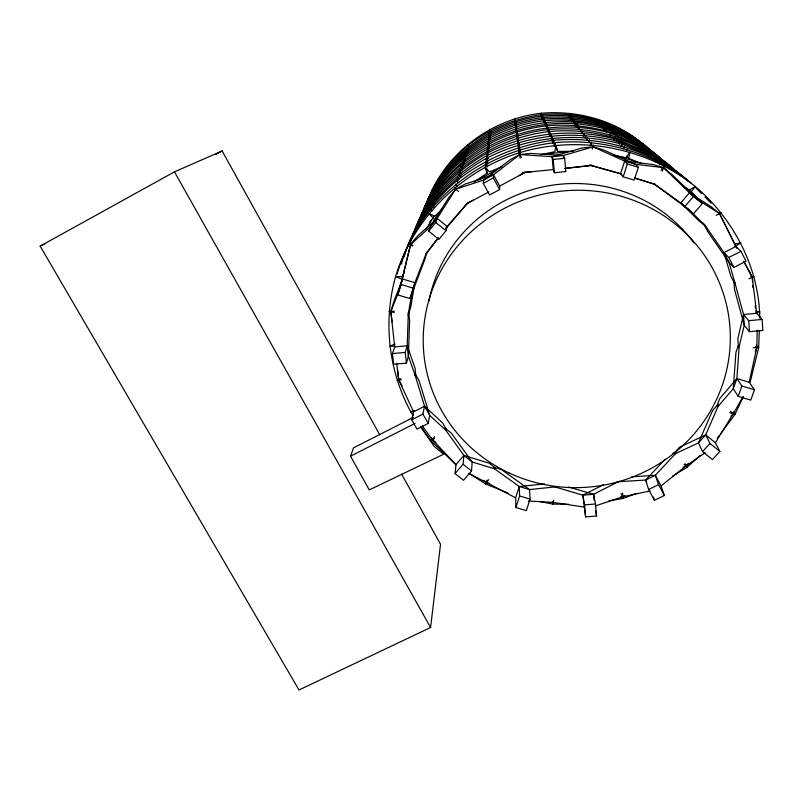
<?xml version="1.0" encoding="UTF-8"?>
<svg xmlns="http://www.w3.org/2000/svg" width="803" height="803" viewBox="0 0 803 803"><rect width="100%" height="100%" fill="white"/><g stroke="black" fill="none" stroke-linecap="round" stroke-linejoin="round"><path stroke-width="1.2" d="M519.852 154.517L510.146 159.757L483.677 180.063L483.286 183.345L489.559 194.968L499.607 189.578L499.667 186.166L493.524 174.763L465.168 184.028L455.602 189.187L483.677 180.063L493.524 174.763L519.852 154.517L521.569 157.729M753.144 347.88L756.797 347.548L757.219 330.264M415.362 376.055L408.396 356.241L407.201 345.752L408.356 312.287M759.327 330.414L758.664 347.659L750.132 382.298M759.799 318.098C759.056 267.379 733.591 219.068 695.237 186.426C646.264 147.069 579.284 134.774 519.25 152.751C461.103 171.24 413.244 218.045 395.538 276.694C382.971 321.893 388.522 371.026 410.995 412.21L413.133 415.261M499.607 189.578L493.333 177.925L493.524 174.763M495.602 468.259L489.298 463.251L463.873 455.411L456.014 464.566L455.06 473.579L463.512 480.274L471.542 470.97L472.164 461.986L451.366 433.148L445.033 428.109M717.752 406.74L733.28 388.722L736.873 378.574L739.232 345.892M617.025 141.719L617.216 139.592C573.804 127.476 526.638 132.495 486.708 153.403C446.659 175.516 417.369 213.468 403.989 257.02M619.364 144.028L619.555 141.86C575.259 129.494 527.139 134.603 486.397 155.923C457.058 172.665 432.727 196.946 416.345 226.516M621.803 146.437L621.994 144.229C576.785 131.602 527.661 136.801 486.076 158.552C446.227 180.856 415.502 217.914 402.002 261.637L401.55 264.057M455.06 473.579L463.08 464.264L463.873 455.411L445.354 429.645M604.709 129.956L604.91 127.687C530.1 105.414 444.27 146.608 419.036 221.327M606.576 131.802L606.777 129.484C537.769 108.977 459.005 141.408 425.51 205.367M610.501 135.707L610.722 133.298C538.873 112.129 457.71 145.413 422.679 211.902M545.899 126.352L546.12 124.043L546.793 126.262M546.702 128.169L546.933 125.81C590.867 121.976 637.14 135.316 669.21 166.231M547.536 130.046L547.776 127.647L548.469 129.945M548.409 131.993L548.64 129.544C591.691 125.549 635.464 138.226 669.331 165.197L671.92 167.797M549.312 134.021L549.553 131.521C593.437 127.456 638.074 140.374 672.593 167.867L674.349 169.644M550.286 135.697L550.497 133.579L551.109 135.617M551.159 138.959L551.47 135.717L552.414 138.829M552.173 141.258L552.494 137.945L553.458 141.127M553.237 143.657L553.558 140.274C601.166 135.898 649.587 149.89 687.047 179.711L689.606 182.291M554.341 146.146L554.672 142.693C603.304 138.236 652.779 152.53 691.052 182.994M540.981 115.321L541.182 113.263C579.405 109.891 619.645 121.504 647.589 148.334M541.624 116.736L541.824 114.658C579.937 111.246 619.705 122.628 648.222 148.545M542.276 118.212L542.477 116.094C579.796 112.591 617.748 123.592 647.108 146.979M542.948 119.727L543.159 117.579C583.219 114.046 625.346 126.171 654.726 154.186M543.651 121.303L543.862 119.105C584.243 115.542 626.531 127.657 656.473 155.471M544.374 122.929L544.585 120.701C583.861 117.027 623.811 128.6 654.706 153.212L657.276 155.792M545.127 124.606L545.337 122.337L546 124.515M473.981 182L487.04 173.207L486.658 168.55M379.699 434.704L222.12 150.964L174.472 171.852L40.15 246.14L298.997 689.988L430.589 627.504L440.536 544.253L401.6 474.141M542.155 118.573L542.477 116.094C496.214 121.464 453.805 149.78 431.773 190.913L433.7 191.556M542.888 119.597L543.159 117.579C496.124 123.03 453.012 151.797 430.599 193.613M543.591 121.163L543.862 119.105C487.019 125.348 435.878 166.251 419.307 221.287M544.314 122.779L544.585 120.701C495.953 126.332 451.326 156.043 428.14 199.285M545.056 124.455L545.337 122.337M545.829 126.201L546.12 124.043M546.632 127.998L546.933 125.81C485.263 132.455 430.318 177.202 412.571 236.835M547.465 129.875L547.776 127.647M548.339 131.812L548.64 129.544C487.351 136.41 430.87 179.139 411.839 238.421M549.071 134.994L549.553 131.521C495.351 137.755 445.504 170.728 419.638 218.928M550.165 135.938L550.497 133.579M552.153 140.395L552.494 137.945M553.116 143.386L553.558 140.274C518.096 144.831 484.5 158.823 456.465 181.046C428.451 204.865 409.068 236.674 397.786 271.464L397.334 273.893M554.221 145.875L554.672 142.693C494.748 149.539 439.522 185.814 410.895 239.113M408.245 314.314L411.859 292.954L414.9 282.686L426.423 252.995M427.086 251.831L424.747 259.73L409.942 298.545L397.495 294.842L400.577 284.362L402.684 279.042L414.9 282.686L410.795 306.706L408.165 315.579M400.175 287.655L402.634 276.945M400.908 378.705L398.72 379.839L413.595 411.839L411.748 419.818L417.008 429.143L428.19 423.442L429.695 415.392L419.146 380.933L415.763 374.901M641.216 163.481L628.749 158.412L629.964 151.938L626.139 157.649L612.86 155.109M428.19 423.442L422.93 414.087L424.546 406.218L414.8 374.248M738.308 345.611L735.949 352.316L733.28 388.722L738.188 396.381L750.745 400.125L754.449 389.776L749.189 382.238L756.817 347.418L755.232 351.875M399.994 288.177L410.584 244.463L412.872 245.146M399.934 288.116L410.584 244.463M734.775 282.355L743.548 314.515L737.827 338.725L738.379 346.866M739.101 346.806L744.261 325.295L743.548 314.515L756.677 313.3L762.147 319.433L762.85 330.445L749.45 331.669L744.261 325.295L734.514 289.431L733.962 281.14M553.237 501.975L552.725 504.083L539.566 501.443M485.996 481.79L485.444 483.888L507.938 493.012M458.513 191.375L455.702 189.106L448.867 197.498L430.227 226.908L428.692 231.164L438.91 239.384L445.986 230.742L447.161 226.496L468.139 202.326M656.924 162.296L657.547 160.118L656.161 161.895M394.373 311.152L390.86 311.494L394.695 346.916L392.446 353.601L393.681 364.281L406.428 363.117L408.396 356.241L409.61 320.186L408.707 312.116M647.66 154.266L648.252 152.219L617.216 139.592L616.242 141.489M394.253 312.628L390.85 311.614L393.781 301.637L402.684 279.042M574.767 124.264L575.41 122.066L574.657 124.114M576.082 126.001L576.745 123.772L576.976 126.081M577.447 127.807L578.12 125.539L577.337 127.647M578.863 129.684L579.545 127.366L578.742 129.514M580.338 131.632L581.031 129.273L580.208 131.451M581.864 133.649L582.566 131.24L581.733 133.469M583.269 136.369L584.172 133.298L583.319 135.566M585.226 137.524L585.839 135.436L584.965 137.745M586.953 139.792L587.575 137.664L586.832 139.622M588.75 142.161L589.392 139.983L589.623 142.241M590.295 145.744L591.279 142.412L591.51 144.711M409.942 298.545L414.9 282.686M568.835 116.405L569.427 114.397L569.638 116.475M569.939 117.87L570.542 115.833L570.762 117.941M571.084 119.386L571.696 117.308L571.917 119.466M572.268 120.952L572.9 118.844L572.168 120.811M573.503 122.578L574.135 120.43L574.366 122.658M406.428 363.117L405.214 352.417L407.201 345.752L394.695 346.916M493.504 467.165L501.313 469.504L529.518 489.579L530.08 499.125L526.316 510.638L515.887 507.506L515.616 497.82L486.227 482.372L486.949 480.104M592.223 149.157L592.965 146.808L603.545 149.94L635.474 164.284L663.559 167.666L662.395 171.18M515.616 497.82L519.28 486.508L544.544 483.928M592.965 146.808L624.664 161.092L635.474 164.284L638.385 167.255L634.189 180.083L623.168 176.831L620.589 173.659L624.664 161.092L652.959 164.535L663.559 167.666M515.887 507.506L519.631 495.983L519.28 486.508L494.277 468.641M623.168 176.831L627.334 163.993L624.664 161.092M553.719 500.139L552.976 502.407L528.304 501.022M428.692 231.164L435.758 222.501L437.153 218.426L455.702 189.106M716.888 406.448L719.588 398.77L736.873 378.574L749.189 382.238M420.842 427.286L434.252 446.438L443.587 454.257L369.26 489.92L350.55 456.154L353.481 447.873L413.425 417.379M738.188 396.381L741.862 386.022L736.873 378.574M729.817 412.722L733.249 413.746L734.022 411.558M425.871 229.487L434.112 216.067M569.849 117.74L570.542 115.833M575.972 125.85L576.745 123.772M588.619 141.98L589.392 139.983M590.496 144.45L591.279 142.412M592.443 147.019L593.246 144.941L593.347 147.1M397.495 294.842L399.663 289.321L390.85 311.614M409.5 244.192L410.935 240.398M416.727 227.028L418.112 223.605M420.672 218.095C429.705 190.642 444.661 165.267 466.834 146.407C488.465 129.163 514.402 118.232 541.824 114.658L542.426 116.656M425.449 206.853C441.269 156.254 488.856 119.135 541.182 113.263L541.774 115.23M404.361 272.026L402.524 276.543L395.538 276.694L401.801 279.022M674.781 453.986L698.449 442.905L705.686 434.895L718.253 405.967M663.539 168.018L664.442 165.97L661.893 168.409M743.297 396.752L734.886 414.529L720.953 433.299M626.139 151.315L627.193 149.258M603.866 129.705L604.91 127.687L632.634 138.959L657.426 155.441L661.772 159.807M605.713 131.551L606.777 129.484L635.002 140.967L660.237 157.739L665.336 162.868M609.618 135.446L610.722 133.298L640.001 145.213L666.189 162.618L670.585 167.044M613.813 139.642L614.968 137.413M618.561 143.797L619.555 141.86L651.223 154.748L679.529 173.548L683.052 177.102M620.98 146.196L621.994 144.229L654.325 157.378L683.212 176.57L687.539 180.936M623.499 148.706L624.543 146.688M733.249 413.746L743.106 396.662M718.113 404.391L712.562 410.554L698.449 442.905L702.575 451.627L712.462 459.577L719.859 451.437L715.373 442.704L733.31 413.635L730.399 411.277M596.97 122.819L598.074 121.062M598.576 124.415L599.7 122.638M429.816 222.08L431.161 220.052M486.849 481.84L485.444 483.888L469.705 473.7M432.365 438.659L430.93 440.696L456.054 464.867M699.102 199.977L691.152 191.987L695.237 186.426L689.084 190.281L683.002 186.246M717.28 438.237L719.478 435.266M425.961 253.798L437.976 237.939M438.458 237.989L425.961 253.959M445.715 228.413L447.161 226.496L437.153 218.426L417.239 236.333L410.514 244.584L412.381 246.069M646.937 153.885L648.252 152.219L675.996 170.658L681.175 175.867M649.888 156.444L651.223 154.748M652.959 159.114L654.325 157.378M659.504 164.796L660.919 162.979M628.97 138.778L630.345 137.022M641.135 149.388L642.641 147.461M643.855 151.757L645.391 149.79M618.762 129.875L620.036 128.259M622.646 133.258L623.951 131.592M437.153 218.426L430.227 226.908L410.514 244.584M468.229 202.336L445.896 228.433M456.014 464.566L432.255 439.572L434.604 436.812M661.02 170.447L663.439 167.596L671.89 174.532L702.314 203.591L693.411 213.899L680.753 202.908L653.361 183.295M705.546 226.225L699.022 220.885L680.753 202.908L689.446 192.79L711.217 206.793L719.618 213.688L698.048 199.847L689.446 192.79L663.439 167.596M684.638 206.712L693.531 196.384L702.314 203.591M468.701 473.379L486.337 482.432L488.716 479.702M674.861 452.44L679.539 447.251L705.686 434.895L715.373 442.704M684.106 464.345L686.033 465.891L688.382 463.301M730.931 416.275L733.31 413.635M702.575 451.627L709.972 443.467L705.686 434.895M617.186 481.78L645.612 480.053L655.328 475.306L675.594 453.544M631.64 476.821L655.328 475.306L661.06 485.945L664.372 495.491L654.455 500.309L648.603 489.469L645.612 480.053L665.155 459.155M442.041 209.071L435.015 216.137L428.792 213.598L433.349 218.185M412.762 410.484L410.995 412.21L414.268 410.724M699.955 455.602L687.207 467.205L672.492 476.179M719.317 214.01L721.084 212.444L718.755 213.327M661.06 485.945L686.143 465.81L684.999 463.672M432.917 439.301L430.93 440.696L420.963 426.453M686.033 465.891L705.114 452.772M399.051 379.036L397.023 380.391L399.312 379.839M734.665 246.541L740.958 242.918L734.524 244.012M215.565 154.588L222.12 150.964M499.456 186.216L525.232 172.294L518.718 175.767M483.286 183.345L493.333 177.925M473.77 199.897L466.332 203.892L488.756 192.007M716.206 215.304L719.528 213.578L737.054 248.539M413.595 411.839L424.546 406.218L442.654 422.94L446.548 429.896M734.604 283.469L730.81 276.122L723.985 252.624L735.869 246.531L740.938 251.269L746.047 261.196L733.912 267.399L729.004 262.33L707.845 231.766L703.448 223.264M411.748 419.818L422.93 414.087M705.004 225.241L723.985 252.624L728.793 257.482L740.938 251.269M554.783 486.879L582.858 495.18L593.598 494.307L619.243 481.208M350.55 456.154L415.091 423.382M422.318 425.911L432.345 439.663L434.533 438.558M748.958 278.832L752.27 277.145L743.939 261.326M568.835 487.06L593.598 494.307L595.495 503.983L596.569 516.048L585.618 516.921L582.858 495.18L603.354 484.781M672.814 453.434L676.006 451.868M621.04 493.574L622.767 496.746L624.864 495.722M682.951 467.366L686.143 465.81M648.603 489.469L658.52 484.641L655.328 475.306M40.15 246.14L44.637 244.022M395.116 343.995L389.585 346.374L394.203 346.153M501.805 166.733L489.418 171.922L485.012 167.134L487.04 173.207M635.996 493.604L623.319 498.372L608.804 500.911M751.738 277.336L754.087 276.543L750.775 276.483M595.836 505.76L622.887 496.716L622.586 493.142M519.722 154.557L530.683 153.403L563.345 155.511L564.68 158.281L565.864 171.581L554.401 172.765L553.287 169.694L552.113 156.695L582.055 147.993L593.106 146.819L563.345 155.511L552.113 156.695L519.722 154.557L520.073 158.191M391.372 310.861L389.053 311.373L391.292 311.715M622.767 496.746L650.159 490.934M540.469 154.668L554.903 151.707L555.827 145.223L557.613 151.416L573.613 151.305M755.753 312.528L760.039 311.945L755.653 311.032M565.422 168.309L592.212 165.338L564.509 168.53M552.113 156.695L553.197 159.486L564.68 158.281M555.716 486.829L529.518 489.579L519.28 486.508M532.389 171.571L522.663 172.585L553.387 169.584M392.446 353.601L405.214 352.417M743.548 314.515L748.737 320.668L762.147 319.433M396.652 363.327L398.75 379.96L401.239 379.739M620.548 496.906L622.887 496.716M582.858 495.18L584.524 504.866L595.495 503.983M568.634 504.274L552.725 504.083L552.504 501.895M756.466 347.548L758.664 347.659L755.533 346.394M552.845 502.387L583.932 507.014M411.176 244.072L408.928 243.67L410.765 244.845M620.589 173.659L589.743 165.077L621.823 174.191M627.334 163.993L638.385 167.255M655.409 184.529L634.47 178.065M400.577 284.362L413.053 288.076M741.862 386.022L754.449 389.776M486.227 482.372L489.559 483.376M519.631 495.983L530.08 499.125M495.11 468.992L472.164 461.986L463.873 455.411M634.822 177.945L655.459 184.499M434.614 203.962L433.289 202.246L435.226 203.059M443.939 181.368L441.901 180.494L443.848 181.598M444.952 178.688L442.955 177.824L444.872 178.908M732.838 413.635L734.886 414.529L733.219 413.003M447.733 165.759L449.499 166.753M446.849 168.018L448.636 169.021M445.926 170.346L447.743 171.37M444.972 172.755L446.819 173.799M443.979 175.245L445.866 176.309M440.807 183.265L442.784 184.389M439.663 186.135L441.69 187.29M437.264 192.208L439.361 193.403M434.664 198.773L436.481 199.806M433.289 202.246L435.136 203.31M431.853 205.879L433.74 206.963M430.348 209.653L432.285 210.767M456.275 188.976L454.468 187.721L455.592 189.538M456.526 186.336L455.482 184.309L457.258 185.533M458.202 182.251L456.465 181.046L458.142 182.482M460.3 176.299L458.302 174.903L460.711 176.971M464.124 162.798L462.307 161.513L464.064 163.009M464.807 160.379L463.03 159.124L464.756 160.59M465.459 158.061L463.722 156.816L465.409 158.251M467.306 151.546L465.65 150.362L467.256 151.727M432.255 439.572L435.878 442.433M483.647 480.294L486.337 482.432M463.08 464.264L471.542 470.97M435.758 222.501L445.986 230.742M709.972 443.467L719.859 451.437M680.753 202.908L693.411 213.899M653.21 183.375L689.345 209.944L705.686 226.055M467.396 144.52L468.932 145.825M466.252 148.354L467.838 149.689M465.027 152.44L466.663 153.825M466.051 156.003L464.385 154.588L465.389 156.545M463.361 165.518L461.574 163.993L462.648 166.101M462.618 168.118L460.802 166.562L461.906 168.71M459.999 169.232L461.855 170.818M461.063 173.629L459.165 172.013L460.119 173.88M459.045 179.32L457.399 177.915L458.393 179.852M455.482 184.309L457.198 185.784M686.685 188.203L691.152 191.987M689.446 192.79L693.531 196.384M445.866 430.237L429.695 415.392L424.546 406.218M685.591 465.65L687.207 467.205L686.194 465.198M695.408 187.39L701.521 193.533M705.014 197.046L711.117 203.199M676.116 171.41L678.756 174.07M649.647 149.539L651.343 151.245M688.803 190.06L695.749 197.046M687.077 188.454L695.719 197.147M686.274 188.595L688.01 190.341M626.581 156.194L628.749 158.412M486.016 166.351L485.383 164.153L486.819 165.719M486.688 160.66L486.076 158.552L487.722 160.359M486.357 163.451L485.735 161.293L487.421 163.139M486.999 157.99L486.397 155.923L488.023 157.699M488.565 152.68L487.009 150.974L488.545 152.891M487.983 150.974L487.301 148.635L488.826 150.322M489.318 145.845L487.843 144.219L489.298 146.036M489.77 141.699L488.354 140.113L489.76 141.87M488.746 144.339L488.104 142.131L489.549 143.737M489.439 138.387L488.826 136.299L490.201 137.825M489.991 139.722L488.595 138.176L489.971 139.893M491.105 132.856L489.479 131.03L490.774 132.636M489.659 136.54L489.057 134.482L490.402 135.988M490.954 130.969L489.689 129.383L490.262 131.341M490.583 134.362L489.268 132.726L489.86 134.753M489.057 134.482L490.382 136.139M488.826 136.299L490.181 137.986M488.104 142.131L489.539 143.918M489.057 148.234L487.582 146.387L488.244 148.675M487.301 148.635L488.806 150.522M488.013 155.029L486.708 153.403L487.301 155.421M486.397 155.923L488.395 158.432M486.076 158.552L488.114 161.112M485.735 161.293L487.812 163.902M485.383 164.153L487.511 166.823M520.434 152.821L518.879 150.071L520.485 153.112M520.314 154.628L519.25 152.751L519.441 154.889M518.507 148.324L517.875 142.663L519.039 144.741M519.983 148.204L518.196 145.032L519.732 147.943M519.21 153.503L518.527 147.491L519.752 149.659M398.72 379.839L402.102 385.852M431.231 437.685L432.345 439.663M174.472 171.852L430.589 627.504M517.493 140.686L516.971 136.108L518.076 138.076M518.387 140.214L517.262 138.206L518.417 140.405M517.855 143.556L517.564 140.395L519.28 143.456M516.7 128.52L515.687 126.703L516.72 128.671M516.921 136.48L516.429 132.144L517.493 134.041M515.215 123.923L514.813 120.289L515.988 122.417M515.897 128.932L515.235 123.391L516.7 126.021M516.951 127.697L515.456 125.017L516.47 126.944M743.879 261.758L752.27 277.145M658.52 484.641L664.372 495.491M645.612 480.053L646.766 482.181M515.556 120.621L514.603 118.814L514.803 120.852M514.813 120.289L515.777 122.126M515.014 121.815L515.998 123.682M515.235 123.391L516.229 125.288M516.981 130.457L515.928 128.45L516.389 132.565M516.178 130.267L517.242 132.294M516.429 132.144L517.523 134.211M516.7 134.091L517.805 136.199M516.971 136.108L518.106 138.267M517.564 140.395L519.029 143.195M517.875 142.663L519.37 145.524M518.527 147.491L520.093 150.472M728.793 257.482L733.912 267.399M723.985 252.624L729.004 262.33L735.026 283.248M719.528 213.578L735.869 246.531M622.345 496.364L623.319 498.372L623.068 496.174M557.613 151.416L554.672 142.693M407.201 345.752L415.031 368.175L415.924 376.115M653.421 497.097L654.455 500.309M553.558 140.274L554.211 142.432M549.553 131.521L550.276 133.91M548.64 129.544L549.352 131.893M546.933 125.81L547.616 128.068M544.585 120.701L545.237 122.829M543.862 119.105L544.494 121.213M543.159 117.579L543.782 119.637M542.477 116.094L543.089 118.121M555.546 145.734L556.419 148.766M595.505 510.547L596.569 516.048M756.677 313.3L752.24 277.015L752.541 281.763M755.151 305.883L755.442 308.312M390.86 311.494L392.055 321.842M397.585 369.771L398.75 379.96M553.197 159.486L554.401 172.765M584.524 504.866L585.618 516.921M518.979 151.115L519.17 153.212M563.345 155.511L563.555 157.88M593.598 494.307L594.13 500.229M748.737 320.668L749.45 331.669M752.772 285.316L752.933 287.685M756.647 345.21L756.797 347.548M428.922 301.266A147.361 142.824 -7.9 0 1 542.276 187.059A147.361 142.824 -7.9 0 1 693.953 242.948M433.781 220.203A180.183 174.582 -8.1 0 1 439.412 213.468M478.729 179.982A180.183 174.582 -8.1 0 1 495.832 170.427M548.208 154.025A178.386 172.896 -8.1 0 1 567.721 152.028M616.604 156.244A178.386 172.896 -8.1 0 1 638.275 162.537M692.086 193.342A178.386 172.896 -8.1 0 1 695.85 196.584M508.901 472.877A153.634 148.625 -7.2 0 0 729.987 327.935A153.634 148.625 -7.2 0 0 491.396 216.027A153.634 148.625 -7.2 0 0 508.901 472.877"/></g></svg>
